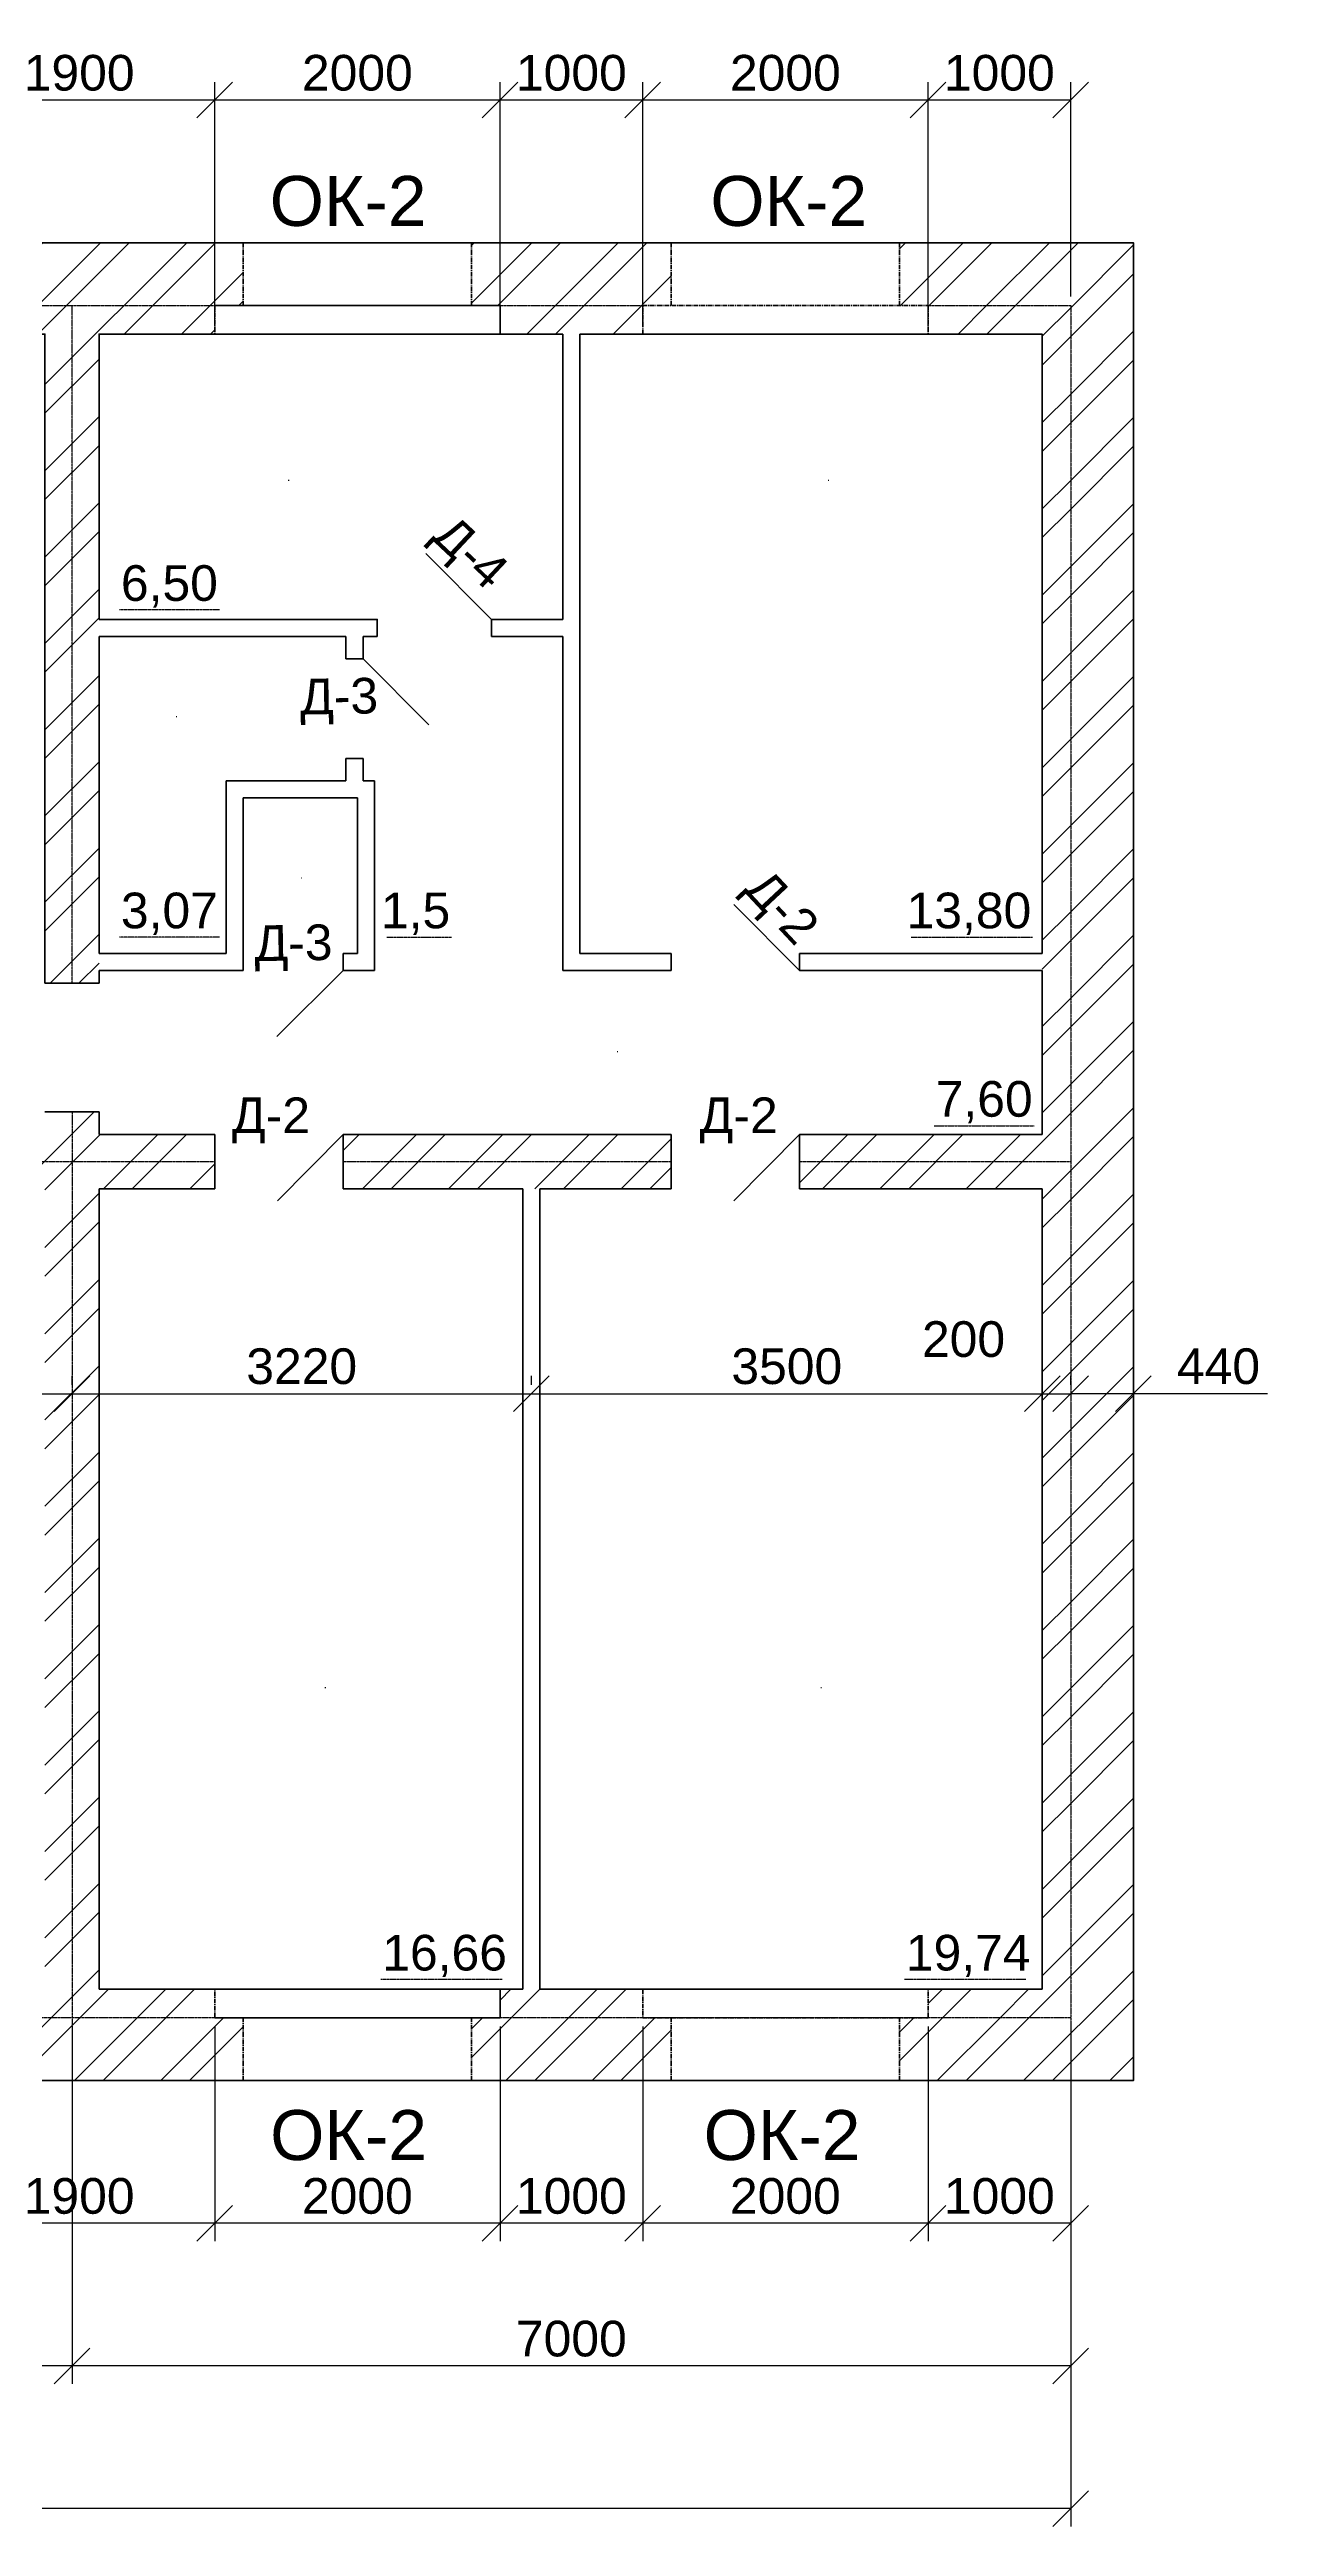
# Model space of a CAD drawing. Header units: millimetres. Extents: x -229914 to 856942, y -268655 to 87212.
# Drawn here: x 346191 to 354728, y -71591 to -54232 of the extents above; entities that cross this region are included whole.
import ezdxf

# ---------------------------------------------------------------- set-up
doc = ezdxf.new("R2010")
doc.units = ezdxf.units.MM
doc.linetypes.add('DASHDOT_axis', pattern=[24, 20, -1.5, 1, -1.5])
doc.linetypes.add('осевая', pattern=[50.8, 31.75, -6.35, 6.35, -6.35])
for name, color, linetype, lineweight in [('каменные и деревянные эл', 7, 'Continuous', 60), ('линия проёмов ворот дверей и окон', 7, 'Continuous', 40), ('Ось', 7, 'DASHDOT_axis', 25)]:
    doc.layers.add(name, color=color, linetype=linetype, lineweight=lineweight)
doc.styles.get("Standard").update_dxf_attribs({"font": 'arial.ttf'})
doc.styles.add('Аннотативный', font='arial.ttf')
doc.dimstyles.new('Копия Аннотативный', dxfattribs={"dimscale": 0, "dimtxt": 2.5, "dimasz": 2.5, "dimexe": 1.25, "dimexo": 0.625, "dimtad": 1, "dimtxsty": 'Аннотативный', "dimblk": 'OBLIQUE', "dimcen": 2.5, "dimadec": 0, "dimazin": 0, "dimtfac": 1, "dimtmove": 0, "dimatfit": 3, "dimldrblk": 'OBLIQUE', "dimfxl": 1, "dimarcsym": 0})

# ---------------------------------------------------------------- blocks, each defined once
blk = doc.blocks.new('_Oblique')
at = {"color": 0, "linetype": 'ByBlock', "lineweight": -2}
blk.add_line((-0.5, -0.5), (0.5, 0.5), dxfattribs=at)
blk = doc.blocks.new('*D69')
at = {"color": 0, "lineweight": -2, "transparency": 16777216}
for p, q in [((345449, -56163), (345449, -54461)), ((347349, -56163), (347349, -54461)), ((347349, -54586), (345449, -54586))]:
    blk.add_line(p, q, dxfattribs=at)
at = {"layer": 'Defpoints', "color": 0, "transparency": 16777216}
for p in [(345449, -54586), (345449, -56226), (347349, -56226)]:
    blk.add_point(p, dxfattribs=at)
at = {"color": 0, "lineweight": -2, "transparency": 16777216, "xscale": 250, "yscale": 250, "zscale": 250, "rotation": 180}
blk.add_blockref('_Oblique', (345449, -54586), dxfattribs=at)
at = {"color": 0, "lineweight": -2, "transparency": 16777216, "xscale": 250, "yscale": 250, "zscale": 250}
blk.add_blockref('_Oblique', (347349, -54586), dxfattribs=at)
at = {"color": 0, "transparency": 16777216, "insert": (346399, -54396), "char_height": 250, "attachment_point": 5, "style": 'Аннотативный'}
blk.add_mtext('1900', dxfattribs=at)
blk = doc.blocks.new('*D70')
at = {"color": 0, "lineweight": -2, "transparency": 16777216}
for p, q in [((347349, -56163), (347349, -54461)), ((349349, -56163), (349349, -54461)), ((349349, -54586), (347349, -54586))]:
    blk.add_line(p, q, dxfattribs=at)
at = {"layer": 'Defpoints', "color": 0, "transparency": 16777216}
for p in [(347349, -54586), (347349, -56226), (349349, -56226)]:
    blk.add_point(p, dxfattribs=at)
at = {"color": 0, "lineweight": -2, "transparency": 16777216, "xscale": 250, "yscale": 250, "zscale": 250, "rotation": 180}
blk.add_blockref('_Oblique', (347349, -54586), dxfattribs=at)
at = {"color": 0, "lineweight": -2, "transparency": 16777216, "xscale": 250, "yscale": 250, "zscale": 250}
blk.add_blockref('_Oblique', (349349, -54586), dxfattribs=at)
at = {"color": 0, "transparency": 16777216, "insert": (348349, -54396), "char_height": 250, "attachment_point": 5, "style": 'Аннотативный'}
blk.add_mtext('2000', dxfattribs=at)
blk = doc.blocks.new('*D71')
at = {"color": 0, "lineweight": -2, "transparency": 16777216}
for p, q in [((349349, -56163), (349349, -54461)), ((350349, -56163), (350349, -54461)), ((350349, -54586), (349349, -54586))]:
    blk.add_line(p, q, dxfattribs=at)
at = {"layer": 'Defpoints', "color": 0, "transparency": 16777216}
for p in [(349349, -54586), (349349, -56226), (350349, -56226)]:
    blk.add_point(p, dxfattribs=at)
at = {"color": 0, "lineweight": -2, "transparency": 16777216, "xscale": 250, "yscale": 250, "zscale": 250, "rotation": 180}
blk.add_blockref('_Oblique', (349349, -54586), dxfattribs=at)
at = {"color": 0, "lineweight": -2, "transparency": 16777216, "xscale": 250, "yscale": 250, "zscale": 250}
blk.add_blockref('_Oblique', (350349, -54586), dxfattribs=at)
at = {"color": 0, "transparency": 16777216, "insert": (349849, -54396), "char_height": 250, "attachment_point": 5, "style": 'Аннотативный'}
blk.add_mtext('1000', dxfattribs=at)
blk = doc.blocks.new('*D72')
at = {"color": 0, "lineweight": -2, "transparency": 16777216}
for p, q in [((350349, -56163), (350349, -54461)), ((352349, -56163), (352349, -54461)), ((352349, -54586), (350349, -54586))]:
    blk.add_line(p, q, dxfattribs=at)
at = {"layer": 'Defpoints', "color": 0, "transparency": 16777216}
for p in [(350349, -54586), (350349, -56226), (352349, -56226)]:
    blk.add_point(p, dxfattribs=at)
at = {"color": 0, "lineweight": -2, "transparency": 16777216, "xscale": 250, "yscale": 250, "zscale": 250, "rotation": 180}
blk.add_blockref('_Oblique', (350349, -54586), dxfattribs=at)
at = {"color": 0, "lineweight": -2, "transparency": 16777216, "xscale": 250, "yscale": 250, "zscale": 250}
blk.add_blockref('_Oblique', (352349, -54586), dxfattribs=at)
at = {"color": 0, "transparency": 16777216, "insert": (351349, -54396), "char_height": 250, "attachment_point": 5, "style": 'Аннотативный'}
blk.add_mtext('2000', dxfattribs=at)
blk = doc.blocks.new('*D73')
at = {"color": 0, "lineweight": -2, "transparency": 16777216}
for p, q in [((352349, -55963), (352349, -54461)), ((353349, -55963), (353349, -54461)), ((353349, -54586), (352349, -54586))]:
    blk.add_line(p, q, dxfattribs=at)
at = {"layer": 'Defpoints', "color": 0, "transparency": 16777216}
for p in [(352349, -54586), (352349, -56026), (353349, -56026)]:
    blk.add_point(p, dxfattribs=at)
at = {"color": 0, "lineweight": -2, "transparency": 16777216, "xscale": 250, "yscale": 250, "zscale": 250, "rotation": 180}
blk.add_blockref('_Oblique', (352349, -54586), dxfattribs=at)
at = {"color": 0, "lineweight": -2, "transparency": 16777216, "xscale": 250, "yscale": 250, "zscale": 250}
blk.add_blockref('_Oblique', (353349, -54586), dxfattribs=at)
at = {"color": 0, "transparency": 16777216, "insert": (352849, -54396), "char_height": 250, "attachment_point": 5, "style": 'Аннотативный'}
blk.add_mtext('1000', dxfattribs=at)
blk = doc.blocks.new('*D80')
at = {"color": 0, "lineweight": -2, "transparency": 16777216}
for p, q in [((345449, -68088), (345449, -69591)), ((347349, -68528), (347349, -69591)), ((347349, -69466), (345449, -69466))]:
    blk.add_line(p, q, dxfattribs=at)
at = {"layer": 'Defpoints', "color": 0, "transparency": 16777216}
for p in [(345449, -68026), (347349, -68466), (345449, -69466)]:
    blk.add_point(p, dxfattribs=at)
at = {"color": 0, "lineweight": -2, "transparency": 16777216, "xscale": 250, "yscale": 250, "zscale": 250, "rotation": 180}
blk.add_blockref('_Oblique', (345449, -69466), dxfattribs=at)
at = {"color": 0, "lineweight": -2, "transparency": 16777216, "xscale": 250, "yscale": 250, "zscale": 250}
blk.add_blockref('_Oblique', (347349, -69466), dxfattribs=at)
at = {"color": 0, "transparency": 16777216, "insert": (346399, -69276), "char_height": 250, "attachment_point": 5, "style": 'Аннотативный'}
blk.add_mtext('1900', dxfattribs=at)
blk = doc.blocks.new('*D81')
at = {"color": 0, "lineweight": -2, "transparency": 16777216}
for p, q in [((347349, -68088), (347349, -69591)), ((349349, -68088), (349349, -69591)), ((349349, -69466), (347349, -69466))]:
    blk.add_line(p, q, dxfattribs=at)
at = {"layer": 'Defpoints', "color": 0, "transparency": 16777216}
for p in [(347349, -68026), (349349, -68026), (347349, -69466)]:
    blk.add_point(p, dxfattribs=at)
at = {"color": 0, "lineweight": -2, "transparency": 16777216, "xscale": 250, "yscale": 250, "zscale": 250, "rotation": 180}
blk.add_blockref('_Oblique', (347349, -69466), dxfattribs=at)
at = {"color": 0, "lineweight": -2, "transparency": 16777216, "xscale": 250, "yscale": 250, "zscale": 250}
blk.add_blockref('_Oblique', (349349, -69466), dxfattribs=at)
at = {"color": 0, "transparency": 16777216, "insert": (348349, -69276), "char_height": 250, "attachment_point": 5, "style": 'Аннотативный'}
blk.add_mtext('2000', dxfattribs=at)
blk = doc.blocks.new('*D82')
at = {"color": 0, "lineweight": -2, "transparency": 16777216}
for p, q in [((349349, -68088), (349349, -69591)), ((350349, -68088), (350349, -69591)), ((350349, -69466), (349349, -69466))]:
    blk.add_line(p, q, dxfattribs=at)
at = {"layer": 'Defpoints', "color": 0, "transparency": 16777216}
for p in [(349349, -68026), (350349, -68026), (349349, -69466)]:
    blk.add_point(p, dxfattribs=at)
at = {"color": 0, "lineweight": -2, "transparency": 16777216, "xscale": 250, "yscale": 250, "zscale": 250, "rotation": 180}
blk.add_blockref('_Oblique', (349349, -69466), dxfattribs=at)
at = {"color": 0, "lineweight": -2, "transparency": 16777216, "xscale": 250, "yscale": 250, "zscale": 250}
blk.add_blockref('_Oblique', (350349, -69466), dxfattribs=at)
at = {"color": 0, "transparency": 16777216, "insert": (349849, -69276), "char_height": 250, "attachment_point": 5, "style": 'Аннотативный'}
blk.add_mtext('1000', dxfattribs=at)
blk = doc.blocks.new('*D83')
at = {"color": 0, "lineweight": -2, "transparency": 16777216}
for p, q in [((350349, -68088), (350349, -69591)), ((352349, -68088), (352349, -69591)), ((352349, -69466), (350349, -69466))]:
    blk.add_line(p, q, dxfattribs=at)
at = {"layer": 'Defpoints', "color": 0, "transparency": 16777216}
for p in [(350349, -68026), (352349, -68026), (350349, -69466)]:
    blk.add_point(p, dxfattribs=at)
at = {"color": 0, "lineweight": -2, "transparency": 16777216, "xscale": 250, "yscale": 250, "zscale": 250, "rotation": 180}
blk.add_blockref('_Oblique', (350349, -69466), dxfattribs=at)
at = {"color": 0, "lineweight": -2, "transparency": 16777216, "xscale": 250, "yscale": 250, "zscale": 250}
blk.add_blockref('_Oblique', (352349, -69466), dxfattribs=at)
at = {"color": 0, "transparency": 16777216, "insert": (351349, -69276), "char_height": 250, "attachment_point": 5, "style": 'Аннотативный'}
blk.add_mtext('2000', dxfattribs=at)
blk = doc.blocks.new('*D84')
at = {"color": 0, "lineweight": -2, "transparency": 16777216}
for p, q in [((352349, -68088), (352349, -69591)), ((353349, -68088), (353349, -69591)), ((353349, -69466), (352349, -69466))]:
    blk.add_line(p, q, dxfattribs=at)
at = {"layer": 'Defpoints', "color": 0, "transparency": 16777216}
for p in [(352349, -68026), (353349, -68026), (352349, -69466)]:
    blk.add_point(p, dxfattribs=at)
at = {"color": 0, "lineweight": -2, "transparency": 16777216, "xscale": 250, "yscale": 250, "zscale": 250, "rotation": 180}
blk.add_blockref('_Oblique', (352349, -69466), dxfattribs=at)
at = {"color": 0, "lineweight": -2, "transparency": 16777216, "xscale": 250, "yscale": 250, "zscale": 250}
blk.add_blockref('_Oblique', (353349, -69466), dxfattribs=at)
at = {"color": 0, "transparency": 16777216, "insert": (352849, -69276), "char_height": 250, "attachment_point": 5, "style": 'Аннотативный'}
blk.add_mtext('1000', dxfattribs=at)
blk = doc.blocks.new('*D86')
at = {"color": 0, "lineweight": -2, "transparency": 16777216}
for p, q in [((343349, -68088), (343349, -70591)), ((346349, -68088), (346349, -70591)), ((346349, -70466), (343349, -70466))]:
    blk.add_line(p, q, dxfattribs=at)
at = {"layer": 'Defpoints', "color": 0, "transparency": 16777216}
for p in [(343349, -68026), (346349, -68026), (343349, -70466)]:
    blk.add_point(p, dxfattribs=at)
at = {"color": 0, "lineweight": -2, "transparency": 16777216, "xscale": 250, "yscale": 250, "zscale": 250, "rotation": 180}
blk.add_blockref('_Oblique', (343349, -70466), dxfattribs=at)
at = {"color": 0, "lineweight": -2, "transparency": 16777216, "xscale": 250, "yscale": 250, "zscale": 250}
blk.add_blockref('_Oblique', (346349, -70466), dxfattribs=at)
at = {"color": 0, "transparency": 16777216, "insert": (344849, -70276), "char_height": 250, "attachment_point": 5, "style": 'Аннотативный'}
blk.add_mtext('3000', dxfattribs=at)
blk = doc.blocks.new('*D87')
at = {"color": 0, "lineweight": -2, "transparency": 16777216}
for p, q in [((346349, -68088), (346349, -70591)), ((353349, -68088), (353349, -70591)), ((353349, -70466), (346349, -70466))]:
    blk.add_line(p, q, dxfattribs=at)
at = {"layer": 'Defpoints', "color": 0, "transparency": 16777216}
for p in [(346349, -68026), (353349, -68026), (346349, -70466)]:
    blk.add_point(p, dxfattribs=at)
at = {"color": 0, "lineweight": -2, "transparency": 16777216, "xscale": 250, "yscale": 250, "zscale": 250, "rotation": 180}
blk.add_blockref('_Oblique', (346349, -70466), dxfattribs=at)
at = {"color": 0, "lineweight": -2, "transparency": 16777216, "xscale": 250, "yscale": 250, "zscale": 250}
blk.add_blockref('_Oblique', (353349, -70466), dxfattribs=at)
at = {"color": 0, "transparency": 16777216, "insert": (349849, -70276), "char_height": 250, "attachment_point": 5, "style": 'Аннотативный'}
blk.add_mtext('7000', dxfattribs=at)
blk = doc.blocks.new('*D88')
at = {"color": 0, "lineweight": -2, "transparency": 16777216}
for p, q in [((336349, -70528), (336349, -71591)), ((353349, -70528), (353349, -71591)), ((353349, -71466), (336349, -71466))]:
    blk.add_line(p, q, dxfattribs=at)
at = {"layer": 'Defpoints', "color": 0, "transparency": 16777216}
for p in [(336349, -70466), (353349, -70466), (336349, -71466)]:
    blk.add_point(p, dxfattribs=at)
at = {"color": 0, "lineweight": -2, "transparency": 16777216, "xscale": 250, "yscale": 250, "zscale": 250, "rotation": 180}
blk.add_blockref('_Oblique', (336349, -71466), dxfattribs=at)
at = {"color": 0, "lineweight": -2, "transparency": 16777216, "xscale": 250, "yscale": 250, "zscale": 250}
blk.add_blockref('_Oblique', (353349, -71466), dxfattribs=at)
at = {"color": 0, "transparency": 16777216, "insert": (344849, -71276), "char_height": 250, "attachment_point": 5, "style": 'Аннотативный'}
blk.add_mtext('17000', dxfattribs=at)
blk = doc.blocks.new('*D106')
at = {"color": 0, "lineweight": -2, "transparency": 16777216}
for p, q in [((343539, -63589), (343539, -63527)), ((346349, -63589), (346349, -63527)), ((343539, -63652), (346349, -63652))]:
    blk.add_line(p, q, dxfattribs=at)
at = {"layer": 'Defpoints', "color": 0, "transparency": 16777216}
for p in [(343539, -63652), (346349, -63652), (346349, -63652)]:
    blk.add_point(p, dxfattribs=at)
at = {"color": 0, "lineweight": -2, "transparency": 16777216, "xscale": 250, "yscale": 250, "zscale": 250, "rotation": 180}
blk.add_blockref('_Oblique', (343539, -63652), dxfattribs=at)
at = {"color": 0, "lineweight": -2, "transparency": 16777216, "xscale": 250, "yscale": 250, "zscale": 250}
blk.add_blockref('_Oblique', (346349, -63652), dxfattribs=at)
at = {"color": 0, "transparency": 16777216, "insert": (344944, -63461), "char_height": 250, "attachment_point": 5, "style": 'Аннотативный'}
blk.add_mtext('2800', dxfattribs=at)
blk = doc.blocks.new('*D107')
at = {"color": 0, "lineweight": -2, "transparency": 16777216}
for p, q in [((346349, -63589), (346349, -63527)), ((349569, -63589), (349569, -63527)), ((346349, -63652), (349569, -63652))]:
    blk.add_line(p, q, dxfattribs=at)
at = {"layer": 'Defpoints', "color": 0, "transparency": 16777216}
for p in [(346349, -63652), (349569, -63652), (349569, -63652)]:
    blk.add_point(p, dxfattribs=at)
at = {"color": 0, "lineweight": -2, "transparency": 16777216, "xscale": 250, "yscale": 250, "zscale": 250, "rotation": 180}
blk.add_blockref('_Oblique', (346349, -63652), dxfattribs=at)
at = {"color": 0, "lineweight": -2, "transparency": 16777216, "xscale": 250, "yscale": 250, "zscale": 250}
blk.add_blockref('_Oblique', (349569, -63652), dxfattribs=at)
at = {"color": 0, "transparency": 16777216, "insert": (347959, -63461), "char_height": 250, "attachment_point": 5, "style": 'Аннотативный'}
blk.add_mtext('3220', dxfattribs=at)
blk = doc.blocks.new('*D108')
at = {"color": 0, "lineweight": -2, "transparency": 16777216}
for p, q in [((349569, -63589), (349569, -63527)), ((353149, -63589), (353149, -63527)), ((349569, -63652), (353149, -63652))]:
    blk.add_line(p, q, dxfattribs=at)
at = {"layer": 'Defpoints', "color": 0, "transparency": 16777216}
for p in [(349569, -63652), (353149, -63652), (353149, -63652)]:
    blk.add_point(p, dxfattribs=at)
at = {"color": 0, "lineweight": -2, "transparency": 16777216, "xscale": 250, "yscale": 250, "zscale": 250, "rotation": 180}
blk.add_blockref('_Oblique', (349569, -63652), dxfattribs=at)
at = {"color": 0, "lineweight": -2, "transparency": 16777216, "xscale": 250, "yscale": 250, "zscale": 250}
blk.add_blockref('_Oblique', (353149, -63652), dxfattribs=at)
at = {"color": 0, "transparency": 16777216, "insert": (351359, -63461), "char_height": 250, "attachment_point": 5, "style": 'Аннотативный'}
blk.add_mtext('3500', dxfattribs=at)
blk = doc.blocks.new('*D109')
at = {"color": 0, "lineweight": -2, "transparency": 16777216}
for p, q in [((353149, -63589), (353149, -63527)), ((353349, -63589), (353349, -63527)), ((353149, -63652), (353349, -63652))]:
    blk.add_line(p, q, dxfattribs=at)
at = {"layer": 'Defpoints', "color": 0, "transparency": 16777216}
for p in [(353149, -63652), (353349, -63652), (353349, -63652)]:
    blk.add_point(p, dxfattribs=at)
at = {"color": 0, "lineweight": -2, "transparency": 16777216, "xscale": 250, "yscale": 250, "zscale": 250, "rotation": 180}
blk.add_blockref('_Oblique', (353149, -63652), dxfattribs=at)
at = {"color": 0, "lineweight": -2, "transparency": 16777216, "xscale": 250, "yscale": 250, "zscale": 250}
blk.add_blockref('_Oblique', (353349, -63652), dxfattribs=at)
at = {"color": 0, "transparency": 16777216, "insert": (352598, -63271), "char_height": 250, "attachment_point": 5, "style": 'Аннотативный'}
blk.add_mtext('200', dxfattribs=at)
blk = doc.blocks.new('*D110')
at = {"color": 0, "lineweight": -2, "transparency": 16777216}
for p, q in [((353789, -63652), (353349, -63652)), ((354728, -63652), (353789, -63652)), ((353349, -63714), (353349, -63777)), ((353789, -63714), (353789, -63777))]:
    blk.add_line(p, q, dxfattribs=at)
at = {"layer": 'Defpoints', "color": 0, "transparency": 16777216}
for p in [(353349, -63652), (353349, -63652), (353789, -63652)]:
    blk.add_point(p, dxfattribs=at)
at = {"color": 0, "lineweight": -2, "transparency": 16777216, "xscale": 250, "yscale": 250, "zscale": 250, "rotation": 180}
blk.add_blockref('_Oblique', (353349, -63652), dxfattribs=at)
at = {"color": 0, "lineweight": -2, "transparency": 16777216, "xscale": 250, "yscale": 250, "zscale": 250}
blk.add_blockref('_Oblique', (353789, -63652), dxfattribs=at)
at = {"color": 0, "transparency": 16777216, "insert": (354385, -63461), "char_height": 250, "attachment_point": 5, "style": 'Аннотативный'}
blk.add_mtext('440', dxfattribs=at)

msp = doc.modelspace()

# ---------------------------------------------------------------- hatches: boundary and pattern name
h = msp.add_hatch()
h.set_pattern_fill('ANSI32', color=256, scale=44.892)
h.paths.add_polyline_path([(343538.91663, -56225.86955), (344248.91663, -56225.86955), (344248.91663, -56025.86955), (342348.91663, -56025.86955), (342348.91663, -56225.86955), (343158.91663, -56225.86955), (343158.91663, -58225.86955), (343158.91663, -58345.86955), (343158.91663, -60495.86955), (343158.91663, -60565.86955), (343158.91663, -60685.86955), (343158.91663, -60775.86955), (343538.91663, -60775.86955)])
h.paths.add_polyline_path([(346538.91663, -56225.86955), (347348.91663, -56225.86955), (347348.91663, -56025.86955), (346348.91663, -56025.86955), (346348.91663, -60712.96643), (346158.91663, -60899.29765), (346158.91663, -60775.86955), (346538.91663, -60775.86955), (346538.91663, -60685.86955), (346538.91663, -60565.86955), (346538.91663, -60375.86955), (346538.91663, -58345.86955), (346538.91663, -58225.86955)])
h.paths.add_polyline_path([(346348.91663, -56025.86955), (345448.91663, -56025.86955), (345448.91663, -56225.86955), (346158.91663, -56225.86955), (346158.91663, -60899.29765), (346348.91663, -60712.96643)])
h.paths.add_polyline_path([(350548.91663, -55585.86955), (349148.91663, -55585.86955), (349148.91663, -56025.86955), (349348.91663, -56025.86955), (349348.91663, -56225.86955), (349788.91663, -56225.86955), (349908.91663, -56225.86955), (350348.91663, -56225.86955), (350348.91663, -56025.86955), (350548.91663, -56025.86955)])
h.paths.add_polyline_path([(347548.91663, -55585.86955), (345448.91663, -55585.86955), (345448.91663, -56025.86955), (346348.91663, -56025.86955), (347348.91663, -56025.86955), (347548.91663, -56025.86955)])
h.paths.add_polyline_path([(344248.91663, -55585.86955), (342148.91663, -55585.86955), (342148.91663, -56025.86955), (342348.91663, -56025.86955), (344248.91663, -56025.86955)])
h.paths.add_polyline_path([(343538.91663, -62215.86955), (346158.91663, -62215.86955), (346158.91663, -67825.86955), (345448.91663, -67825.86955), (345448.91663, -68025.86955), (346348.91663, -68025.86955), (346348.91663, -62025.86955), (343348.91663, -62025.86955), (343348.91663, -66225.86955), (343538.91663, -66225.86955)])
h.paths.add_polyline_path([(343348.91663, -62025.86955), (342348.91663, -62025.86955), (342348.91663, -62215.86955), (343158.91663, -62215.86955), (343158.91663, -66225.86955), (343348.91663, -66225.86955)])
h.paths.add_polyline_path([(346348.91663, -61675.86955), (346158.91663, -61675.86955), (346158.91663, -61835.86955), (343538.91663, -61835.86955), (343538.91663, -61675.86955), (343348.91663, -61675.86955), (343348.91663, -62025.86955), (346348.91663, -62025.86955)])
h.paths.add_polyline_path([(343348.91663, -61675.86955), (343158.91663, -61675.86955), (343158.91663, -61835.86955), (342348.91663, -61835.86955), (342348.91663, -62025.86955), (343348.91663, -62025.86955)])
h.paths.add_polyline_path([(341448.91663, -62025.86955), (339048.91663, -62025.86955), (339048.91663, -62215.86955), (339788.91663, -62215.86955), (339908.91663, -62215.86955), (341448.91663, -62215.86955)])
h.paths.add_polyline_path([(341448.91663, -61835.86955), (339048.91663, -61835.86955), (339048.91663, -62025.86955), (341448.91663, -62025.86955)])
h.paths.add_polyline_path([(338148.91663, -61835.86955), (336548.91663, -61835.86955), (336548.91663, -62025.86955), (338148.91663, -62025.86955)])
h.paths.add_polyline_path([(338148.91663, -62025.86955), (336548.91663, -62025.86955), (336548.91663, -62215.86955), (338148.91663, -62215.86955)])
h.paths.add_polyline_path([(336548.91663, -60685.86955), (336548.91663, -60565.86955), (336548.91663, -60495.86955), (336548.91663, -56225.86955), (337348.91663, -56225.86955), (337348.91663, -56025.86955), (336348.91663, -56025.86955), (336348.91663, -62025.86955), (336548.91663, -62025.86955), (336548.91663, -61835.86955)])
h.paths.add_polyline_path([(336548.91663, -62215.86955), (336548.91663, -62025.86955), (336348.91663, -62025.86955), (336348.91663, -68025.86955), (337348.91663, -68025.86955), (337348.91663, -67825.86955), (336548.91663, -67825.86955)])
h.paths.add_polyline_path([(353348.91663, -56025.86955), (352348.91663, -56025.86955), (352348.91663, -56225.86955), (353148.91663, -56225.86955), (353148.91663, -60495.86955), (353148.91663, -60565.86955), (353148.91663, -60685.86955), (353148.91663, -61835.86955), (353148.91663, -61855.86955), (353148.91663, -61975.86955), (353148.91663, -62025.86955), (353348.91663, -62025.86955)])
h.paths.add_polyline_path([(353348.91663, -62025.86955), (353148.91663, -62025.86955), (353148.91663, -62095.86955), (353148.91663, -62215.86955), (353148.91663, -67825.86955), (352348.91663, -67825.86955), (352348.91663, -68025.86955), (352348.91663, -68025.86955), (353348.91663, -68025.86955)])
h.paths.add_polyline_path([(350548.91663, -68025.86955), (349148.91663, -68025.86955), (349148.91663, -68465.86955), (350548.91663, -68465.86955)])
h.paths.add_polyline_path([(350348.91663, -67825.86955), (349908.91663, -67825.86955), (349788.91663, -67825.86955), (349348.91663, -67825.86955), (349348.91663, -68025.86955), (350348.91663, -68025.86955)])
h.paths.add_polyline_path([(347548.91663, -68025.86955), (345248.91663, -68025.86955), (345248.91663, -68465.86955), (347548.91663, -68465.86955)])
h.paths.add_polyline_path([(347348.91663, -62025.86955), (346348.91663, -62025.86955), (346348.91663, -68025.86955), (347348.91663, -68025.86955), (347348.91663, -67825.86955), (346538.91663, -67825.86955), (346538.91663, -62215.86955), (347348.91663, -62215.86955)])
h.paths.add_polyline_path([(347348.91663, -61835.86955), (346538.91663, -61835.86955), (346538.91663, -61675.86955), (346348.91663, -61675.86955), (346348.91663, -62025.86955), (347348.91663, -62025.86955)])
h.paths.add_polyline_path([(350548.91663, -62025.86955), (348248.91663, -62025.86955), (348248.91663, -62215.86955), (349788.91663, -62215.86955), (349908.91663, -62215.86955), (350548.91663, -62215.86955)])
h.paths.add_polyline_path([(350548.91663, -61835.86955), (348248.91663, -61835.86955), (348248.91663, -62025.86955), (350548.91663, -62025.86955)])
h.paths.add_polyline_path([(353148.91663, -62095.86955), (353148.91663, -62025.86955), (351448.91663, -62025.86955), (351448.91663, -62215.86955), (353148.91663, -62215.86955)])
h.paths.add_polyline_path([(353148.91663, -61855.86955), (353148.91663, -61835.86955), (351448.91663, -61835.86955), (351448.91663, -62025.86955), (353148.91663, -62025.86955), (353148.91663, -61975.86955)])
h.paths.add_polyline_path([(344448.91663, -68025.86955), (342148.91663, -68025.86955), (342148.91663, -68465.86955), (344448.91663, -68465.86955)])
h.paths.add_polyline_path([(344248.91663, -67825.86955), (343538.91663, -67825.86955), (343538.91663, -67025.86955), (343348.91663, -67025.86955), (343348.91663, -68025.86955), (344248.91663, -68025.86955), (344248.91663, -68038.32529)])
h.paths.add_polyline_path([(343348.91663, -67025.86955), (343158.91663, -67025.86955), (343158.91663, -67825.86955), (342348.91663, -67825.86955), (342348.91663, -68025.86955), (343348.91663, -68025.86955)])
h.paths.add_polyline_path([(340548.91663, -68025.86955), (339148.91663, -68025.86955), (339148.91663, -68465.86955), (340548.91663, -68465.86955)])
h.paths.add_polyline_path([(340348.91663, -67825.86955), (339908.91663, -67825.86955), (339788.91663, -67825.86955), (339348.91663, -67825.86955), (339148.91663, -68025.86955), (340348.91663, -68025.86955)])
h = msp.add_hatch()
h.set_pattern_fill('ANSI32', color=256, scale=44.892)
h.paths.add_polyline_path([(353348.91663, -68025.86955), (352148.91663, -68025.86955), (352148.91663, -68465.86955), (353788.91663, -68465.86955), (353788.91663, -55585.86955), (352148.91663, -55585.86955), (352148.91663, -56025.86955), (352348.91663, -56025.86955), (353348.91663, -56025.86955)])

# ---------------------------------------------------------------- linework, layer by layer
at = {"color": 0, "linetype": 'осевая', "lineweight": 40}
for p, q in [((347548.91663, -56025.86955), (347548.91663, -55585.86955)), ((349348.91663, -68025.86955), (347348.91663, -68025.86955)), ((347548.91663, -68025.86955), (347548.91663, -68465.86955)), ((350348.91663, -68025.86955), (352348.91663, -68025.86955))]:
    msp.add_line(p, q, dxfattribs=at)
at = {"color": 0, "linetype": 'ByBlock', "lineweight": 60}
for p, q in [((347428.91663, -60565.86955), (347428.91663, -59355.86955)), ((347428.91663, -59355.86955), (348268.91663, -59355.86955)), ((348268.91663, -59200.86955), (348268.91663, -59355.86955)), ((348388.91663, -59200.86955), (348268.91663, -59200.86955)), ((348388.91663, -59200.86955), (348388.91663, -59355.86955)), ((348388.91663, -59355.86955), (348468.91663, -59355.86955)), ((348468.91663, -60685.86955), (348468.91663, -59355.86955)), ((347548.91663, -60685.86955), (347548.91663, -59475.86955)), ((347548.91663, -59475.86955), (348348.91663, -59475.86955)), ((348348.91663, -59475.86955), (348348.91663, -60565.86955)), ((347428.91663, -60565.86955), (346538.91663, -60565.86955)), ((348248.91663, -60565.86955), (348248.91663, -60685.86955)), ((348348.91663, -60565.86955), (348248.91663, -60565.86955)), ((347548.91663, -60685.86955), (346538.91663, -60685.86955)), ((348468.91663, -60685.86955), (348248.91663, -60685.86955)), ((346158.91663, -60775.86955), (346538.91663, -60775.86955)), ((346538.91663, -61675.86955), (346158.91663, -61675.86955)), ((347348.91663, -61835.86955), (346538.91663, -61835.86955)), ((347348.91663, -62215.86955), (347348.91663, -61835.86955)), ((350548.91663, -61835.86955), (348248.91663, -61835.86955)), ((348248.91663, -62215.86955), (348248.91663, -61835.86955)), ((350548.91663, -62215.86955), (350548.91663, -61835.86955)), ((353148.91663, -61835.86955), (351448.91663, -61835.86955)), ((351448.91663, -61835.86955), (351448.91663, -62215.86955)), ((347348.91663, -62215.86955), (346538.91663, -62215.86955)), ((349508.91663, -62215.86955), (348248.91663, -62215.86955)), ((350548.91663, -62215.86955), (349628.91663, -62215.86955)), ((353148.91663, -62215.86955), (351448.91663, -62215.86955)), ((346538.91663, -67825.86955), (349508.91663, -67825.86955)), ((349628.91663, -67825.86955), (353148.91663, -67825.86955))]:
    msp.add_line(p, q, dxfattribs=at)
at = {"color": 0, "lineweight": 60}
for p, q in [((346538.91663, -61675.86955), (346538.91663, -61835.86955)), ((346538.91663, -62215.86955), (346538.91663, -67825.86955)), ((353148.91663, -67825.86955), (353148.91663, -62215.86955))]:
    msp.add_line(p, q, dxfattribs=at)
at = {"lineweight": 60}
for p, q in [((349508.91663, -67825.86955), (349508.91663, -62215.86955)), ((349628.91663, -67825.86955), (349628.91663, -62215.86955))]:
    msp.add_line(p, q, dxfattribs=at)
at = {"linetype": 'DASHDOT_axis'}
for points in [[(346348.91663, -56025.86955), (346348.91663, -56025.86955)], [(353348.91663, -56025.86955), (353348.91663, -69701.54359)], [(353348.91663, -56025.86955), (353348.91663, -56025.86955)], [(346348.91663, -61675.86955), (346348.91663, -69701.54359)], [(353348.91663, -68025.86955), (334697.13911, -68025.86955)]]:
    msp.add_lwpolyline(points, dxfattribs=at)
at = {"color": 0, "linetype": 'ByBlock', "lineweight": 60}
for points in [[(349788.91663, -56225.86955), (346538.91663, -56225.86955), (346538.91663, -58225.86955)], [(353148.91663, -60565.86955), (353148.91663, -60495.86955), (353148.91663, -56225.86955), (349908.91663, -56225.86955)], [(353148.91663, -61835.86955), (353148.91663, -60685.86955)]]:
    msp.add_lwpolyline(points, dxfattribs=at)
for points in [[(347865.07781, -57249.85178), (347870.07781, -57249.85178)], [(351648.01102, -57249.85178), (351653.01102, -57249.85178)], [(347079.57864, -58906.15701), (347083.57864, -58906.15701)], [(350174.64296, -61256.92389), (350170.64296, -61256.92389)], [(348127.2016, -65714.30528), (348122.2016, -65714.30528)], [(351602.11848, -65714.30528), (351597.11848, -65714.30528)]]:
    msp.add_lwpolyline(points)
at = {"color": 0, "lineweight": 60}
for points in [[(346538.91663, -58345.86955), (346538.91663, -60375.86955), (346538.91663, -60565.86955)], [(346538.91663, -60685.86955), (346538.91663, -60775.86955)]]:
    msp.add_lwpolyline(points, dxfattribs=at)
at = {"layer": 'каменные и деревянные эл'}
for p, q in [((349288.91663, -58345.86955), (349288.91663, -58225.86955)), ((349288.91663, -58225.86955), (349788.91663, -58225.86955))]:
    msp.add_line(p, q, dxfattribs=at)
at = {"layer": 'каменные и деревянные эл', "linetype": 'ByBlock'}
for p, q in [((346538.91663, -58345.86955), (348268.91663, -58345.86955)), ((348268.91663, -58500.86955), (348268.91663, -58345.86955)), ((348388.91663, -58345.86955), (348488.91663, -58345.86955)), ((348388.91663, -58345.86955), (348388.91663, -58500.86955)), ((349788.91663, -58345.86955), (349788.91663, -60685.86955))]:
    msp.add_line(p, q, dxfattribs=at)
at = {"layer": 'каменные и деревянные эл', "color": 0, "linetype": 'ByBlock'}
for p, q in [((349288.91663, -58345.86955), (349788.91663, -58345.86955)), ((348388.91663, -58500.86955), (348268.91663, -58500.86955)), ((350548.91663, -60565.86955), (349908.91663, -60565.86955)), ((350548.91663, -60685.86955), (350548.91663, -60565.86955)), ((351448.91663, -60565.86955), (351448.91663, -60685.86955)), ((353148.91663, -60565.86955), (351448.91663, -60565.86955)), ((350548.91663, -60685.86955), (349788.91663, -60685.86955)), ((353148.91663, -60685.86955), (351448.91663, -60685.86955))]:
    msp.add_line(p, q, dxfattribs=at)
at = {"layer": 'каменные и деревянные эл', "color": 0}
msp.add_lwpolyline([(343538.91663, -60775.86955), (343538.91663, -56225.86955), (344248.91663, -56225.86955), (344248.91663, -55585.86955), (344248.91663, -55585.86955), (335908.91663, -55585.86955), (335908.91663, -68465.86955), (353788.91663, -68465.86955), (353788.91663, -55585.86955), (345448.91663, -55585.86955), (345448.91663, -56225.86955), (346158.91663, -56225.86955), (346158.91663, -60775.86955)], dxfattribs=at)
at = {"layer": 'каменные и деревянные эл'}
for points in [[(349788.91663, -56225.86955), (349788.91663, -58225.86955)], [(349908.91663, -60565.86955), (349908.91663, -56225.86955)], [(346538.91663, -58225.86955), (348488.91663, -58225.86955), (348488.91663, -58345.86955)]]:
    msp.add_lwpolyline(points, dxfattribs=at)
at = {"layer": 'линия проёмов ворот дверей и окон', "color": 0, "linetype": 'осевая'}
for p, q in [((349148.91663, -56025.86955), (349148.91663, -55585.86955)), ((350548.91663, -56025.86955), (350548.91663, -55585.86955)), ((352148.91663, -56025.86955), (352148.91663, -55585.86955)), ((347348.91663, -56025.86955), (347348.91663, -56225.86955)), ((347348.91663, -68025.86955), (347348.91663, -67825.86955)), ((349148.91663, -68025.86955), (349148.91663, -68465.86955)), ((350548.91663, -68025.86955), (350548.91663, -68465.86955)), ((352148.91663, -68025.86955), (352148.91663, -68465.86955))]:
    msp.add_line(p, q, dxfattribs=at)
at = {"layer": 'линия проёмов ворот дверей и окон'}
for p, q in [((347348.91663, -56025.86955), (349348.91663, -56025.86955)), ((349348.91663, -56025.86955), (349348.91663, -56225.86955)), ((349288.91663, -58225.86955), (348828.21609, -57762.48457)), ((348849.61717, -58964.25453), (348388.91663, -58500.86955)), ((351448.91663, -60685.86955), (350988.21609, -60222.48457)), ((348248.91663, -60685.86955), (347783.7254, -61148.10658)), ((348248.91663, -61835.86955), (347788.21609, -62299.25453)), ((351448.91663, -61835.86955), (350988.21609, -62299.25453)), ((349348.91663, -68025.86955), (349348.91663, -67825.86955)), ((347348.91663, -68025.86955), (349348.91663, -68025.86955))]:
    msp.add_line(p, q, dxfattribs=at)
at = {"layer": 'линия проёмов ворот дверей и окон', "color": 0, "linetype": 'осевая'}
for points in [[(350348.91663, -56225.86955), (350348.91663, -56025.86955), (352348.91663, -56025.86955), (352348.91663, -56225.86955)], [(350348.91663, -67825.86955), (350348.91663, -68025.86955), (352348.91663, -68025.86955), (352348.91663, -67825.86955)]]:
    msp.add_lwpolyline(points, dxfattribs=at)
at = {"layer": 'Ось'}
for p, q in [((345448.91663, -56025.86955), (347348.91663, -56025.86955)), ((349348.91663, -56025.86955), (350348.91663, -56025.86955)), ((352348.91663, -56025.86955), (353348.91663, -56025.86955)), ((347382.22195, -58158.58283), (346682.3317, -58158.58283)), ((347382.22195, -60453.28246), (346682.3317, -60453.28246)), ((348556.13684, -60453.28246), (349009.0271, -60453.28246)), ((352231.42169, -60453.28246), (353081.96007, -60453.28246)), ((352391.93553, -61773.80234), (353091.82579, -61773.80234)), ((351448.91663, -62025.86955), (353348.91663, -62025.86955)), ((349364.94385, -67757.50336), (348514.40546, -67757.50336)), ((353034.50762, -67757.50336), (352183.96924, -67757.50336))]:
    msp.add_line(p, q, dxfattribs=at)
at = {"layer": 'Ось', "linetype": 'DASHDOT_axis'}
for p, q in [((346348.91663, -60775.86955), (346348.91663, -56025.86955)), ((342348.91663, -62025.86955), (347348.91663, -62025.86955)), ((348248.91663, -62025.86955), (350548.91663, -62025.86955))]:
    msp.add_line(p, q, dxfattribs=at)
at = {"layer": 'Ось'}
msp.add_lwpolyline([(347960.57367, -60039.81086), (347957.57367, -60039.81086)], dxfattribs=at)

# ---------------------------------------------------------------- texts
at = {"lineweight": 25}
for s, insert, char_height, attachment_point in [('\\pxa0.66667,sm1.07917;ОК-2', (348834.30197, -55117.77041), 350, 3), ('\\pxa0.66667,sm1.07917;ОК-2', (351922.93377, -55117.77041), 350, 3), ('\\pxa0.66667,sm1.07917;6,50', (346691.75239, -57845.64641), 250, 1), ('\\pxa0.66667,sm1.07917;3,07', (346691.75239, -60140.34605), 250, 1), ('\\pxa0.66667,sm1.07917;1,5', (348999.6064, -60140.34605), 250, 3), ('\\pxa0.66667,sm1.07917;13,80', (353072.53937, -60140.34605), 250, 3), ('\\pxa0.66667,sm1.07917;Д-2', (348017.16408, -61575.91156), 250, 3), ('\\pxa0.66667,sm1.07917;Д-2', (351295.42481, -61575.91156), 250, 3), ('\\pxa0.66667,sm1.07917;7,60', (353082.40509, -61460.86593), 250, 3), ('\\pxa0.66667,sm1.07917;16,66', (348523.82616, -67444.56695), 250, 1), ('\\pxa0.66667,sm1.07917;19,74', (352193.38994, -67444.56695), 250, 1), ('\\pxa0.66667,sm1.07917;ОК-2', (348837.66051, -69027.71831), 350, 9), ('\\pxa0.66667,sm1.07917;ОК-2', (351875.6667, -69027.71831), 350, 9)]:
    msp.add_mtext_dynamic_manual_height_columns(s, width=110.1427955, gutter_width=1250, heights=[0], dxfattribs=dict(at, insert=insert, char_height=char_height, attachment_point=attachment_point))
at = {"lineweight": 25, "char_height": 250, "attachment_point": 1}
for s, insert, rotation in [('\\pxa0.66667,sm1.07917;Д-4', (349031.26254, -57475.28722), 316.818350523), ('\\pxa0.66667,sm1.07917;Д-3', (347945.3116, -58642.69603), 0.933453408), ('\\pxa0.66667,sm1.07917;Д-2', (351231.51617, -59953.7546), 313.065931232), ('\\pxa0.66667,sm1.07917;Д-3', (347625.58121, -60370.91294), 0.933453408)]:
    msp.add_mtext_dynamic_manual_height_columns(s, width=110.1427955, gutter_width=1250, heights=[0], dxfattribs=dict(at, insert=insert, rotation=rotation))

# ---------------------------------------------------------------- dimensions: what is measured, and where the dimension line sits
for base, p1, p2, picture, middle in [((345448.91663, -54585.86955), (347348.91663, -56225.86955), (345448.91663, -56225.86955), '*D69', (346398.91663, -54395.7263)), ((347348.91663, -54585.86955), (349348.91663, -56225.86955), (347348.91663, -56225.86955), '*D70', (348348.91663, -54395.7263)), ((349348.91663, -54585.86955), (350348.91663, -56225.86955), (349348.91663, -56225.86955), '*D71', (349848.91663, -54395.7263)), ((350348.91663, -54585.86955), (352348.91663, -56225.86955), (350348.91663, -56225.86955), '*D72', (351348.91663, -54395.7263)), ((352348.91663, -54585.86955), (353348.91663, -56025.86955), (352348.91663, -56025.86955), '*D73', (352848.91663, -54395.7263)), ((349568.91663, -63651.63162), (346348.91663, -63651.63162), (349568.91663, -63651.63162), '*D107', (347958.91663, -63461.40311)), ((343348.91663, -70465.86955), (346348.91663, -68025.86955), (343348.91663, -68025.86955), '*D86', (344848.91663, -70275.64103)), ((345448.91663, -69465.86955), (347348.91663, -68465.86955), (345448.91663, -68025.86955), '*D80', (346398.91663, -69275.7263)), ((346348.91663, -70465.86955), (353348.91663, -68025.86955), (346348.91663, -68025.86955), '*D87', (349848.91663, -70275.7263)), ((347348.91663, -69465.86955), (349348.91663, -68025.86955), (347348.91663, -68025.86955), '*D81', (348348.91663, -69275.7263)), ((349348.91663, -69465.86955), (350348.91663, -68025.86955), (349348.91663, -68025.86955), '*D82', (349848.91663, -69275.7263)), ((350348.91663, -69465.86955), (352348.91663, -68025.86955), (350348.91663, -68025.86955), '*D83', (351348.91663, -69275.7263)), ((352348.91663, -69465.86955), (353348.91663, -68025.86955), (352348.91663, -68025.86955), '*D84', (352848.91663, -69275.7263)), ((336348.91663, -71465.86955), (353348.91663, -70465.86955), (336348.91663, -70465.86955), '*D88', (344848.91663, -71275.7263))]:
    dim = msp.add_linear_dim(base=base, p1=p1, p2=p2, dimstyle='Копия Аннотативный')
    dim.commit()
    dim.dimension.update_dxf_attribs({"geometry": picture, "text_midpoint": middle})
for p1, override, picture, middle in [((353148.91663, -63651.63162), {"dimtmove": 2}, '*D109', (352597.72561, -63461.48838)), ((353788.91663, -63651.63162), {"dimtmove": 1}, '*D110', (354384.88631, -63461.48838))]:
    dim = msp.add_linear_dim(base=(353348.91663, -63651.63162), p1=p1, p2=(353348.91663, -63651.63162), dimstyle='Копия Аннотативный', override=override)
    dim.commit()
    dim.dimension.update_dxf_attribs({"geometry": picture, "text_midpoint": middle, "dimtype": 160})
for base, p1, p2, text, picture, middle in [((346348.91663, -63651.63162), (343538.91663, -63651.63162), (346348.91663, -63651.63162), '2800', '*D106', (344943.91663, -63461.48838)), ((353148.91663, -63651.63162), (349568.91663, -63651.63162), (353148.91663, -63651.63162), '3500', '*D108', (351358.91663, -63461.40311))]:
    dim = msp.add_linear_dim(base=base, p1=p1, p2=p2, text=text, dimstyle='Копия Аннотативный')
    dim.commit()
    dim.dimension.update_dxf_attribs({"geometry": picture, "text_midpoint": middle})

doc.saveas('drawing.dxf')
